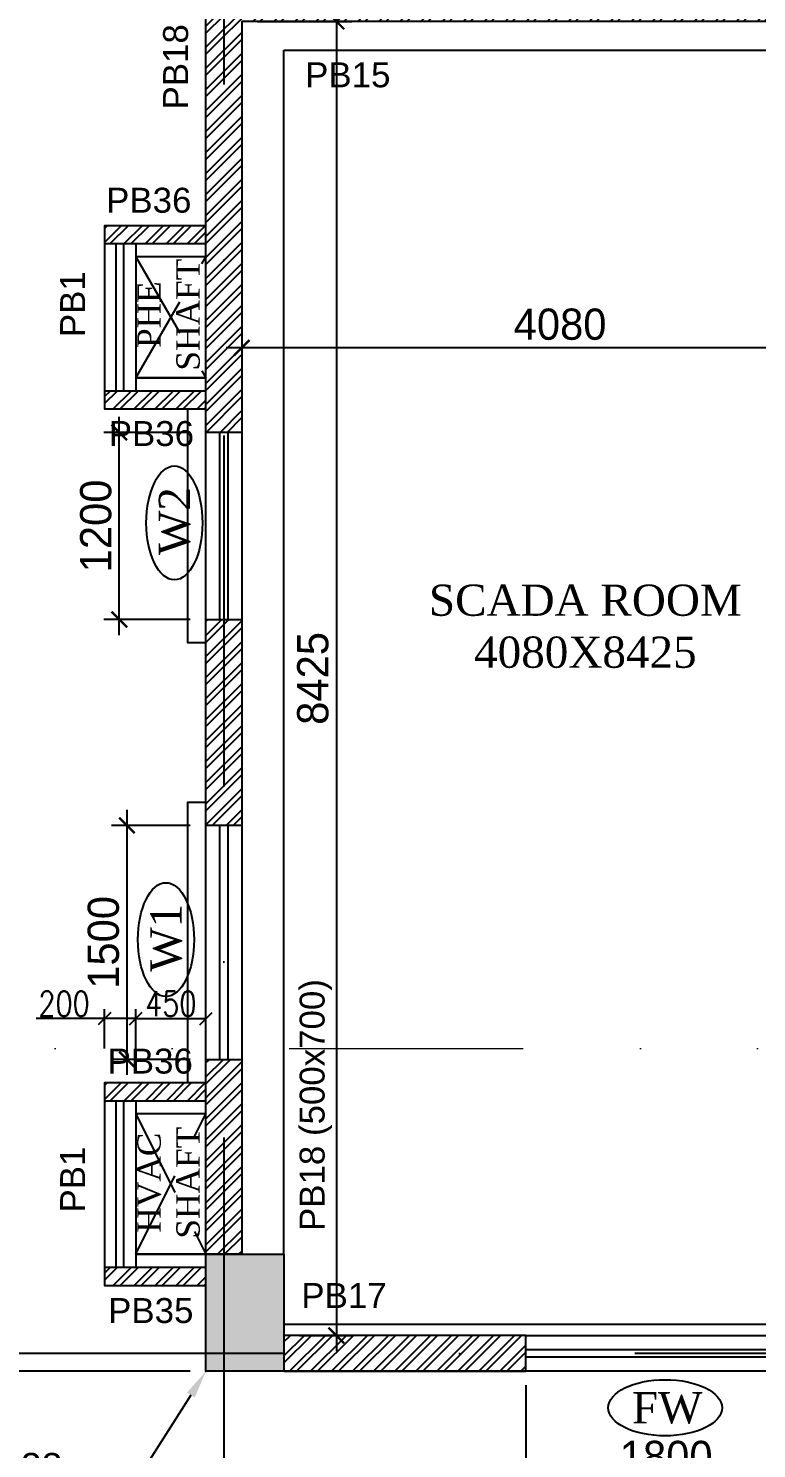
# Model space of a CAD drawing. Header units: millimetres. Extents: x 423806 to 486881, y 1786979 to 1831529.
# Drawn here: x 430993 to 435661, y 1793732 to 1802838 of the extents above; entities that cross this region are included whole.
import ezdxf
from ezdxf import colors
from ezdxf.entities.mleader import LeaderData, LeaderLine
from ezdxf.math import Vec2, Vec3

# ---------------------------------------------------------------- set-up
doc = ezdxf.new("R2010")
doc.units = ezdxf.units.MM
doc.header["$LTSCALE"] = 150
doc.header["$PDSIZE"] = 0.01
for name, pattern in [('DASHDOT', [1, 0.5, -0.25, 0, -0.25]), ('DASHDOTX2', [2, 1, -0.5, 0, -0.5]), ('DIVIDE', [1.25, 0.5, -0.25, 0, -0.25, 0, -0.25]), ('HIDDEN', [0.375, 0.25, -0.125])]:
    doc.linetypes.add(name, pattern=pattern)
doc.layers.get('0').update_dxf_attribs({"lineweight": 13})
for name, color, linetype in [('AD-COLUMNS', 41, 'Continuous'), ('AD-D&W TAG', 4, 'Continuous'), ('AD-DIM', 7, 'Continuous'), ('AD-DIM_CHECK', 7, 'Continuous'), ('AD-GLASS', 140, 'Continuous'), ('AD-GRID', 251, 'DASHDOTX2'), ('AD-HATCH_LIGHT', 8, 'Continuous'), ('AD-SERVICE DOORS', 34, 'Continuous'), ('AD-SILL', 252, 'Continuous'), ('AD-WALL', 7, 'Continuous'), ('AD-WALL HATCH', 252, 'Continuous'), ('AD-WINDOWS', 5, 'Continuous'), ('COORDINATES', 1, 'Continuous')]:
    doc.layers.add(name, color=color, linetype=linetype)
for name, color, linetype, lineweight in [('AD-REFERENCE LINE', 253, 'Continuous', 25), ('AD-SECTION LINE', 6, 'Continuous', 18), ('AD-TEXT', 7, 'Continuous', 25), ('BEAMS', 53, 'Continuous', 25), ('COL', 141, 'Continuous', 25), ('DIM', 7, 'Continuous', 13), ('filling', 254, 'Continuous', 0), ('GRID', 8, 'DASHDOT', 9), ('TEXT', 7, 'Continuous', 13)]:
    doc.layers.add(name, color=color, linetype=linetype, lineweight=lineweight)
doc.styles.add('240122--R0_INST_ FLOOR PLANS XREF$0$Scale M 200', font='times.ttf', dxfattribs={"height": 200})
doc.styles.add('Arial', font='arial.ttf')
doc.styles.add('RS', font='romans.shx', dxfattribs={"width": 0.8})
doc.dimstyles.new('D100', dxfattribs={"dimtxt": 160, "dimasz": 80, "dimexe": 60, "dimexo": 50, "dimgap": 15, "dimtad": 1, "dimdec": 0, "dimzin": 0, "dimdsep": 46, "dimtxsty": 'RS', "dimblk": 'OBLIQUE', "dimcen": 1, "dimclrd": 33, "dimclre": 33, "dimclrt": 7, "dimadec": 0, "dimazin": 0, "dimtfac": 1, "dimtdec": 0, "dimtmove": 2, "dimatfit": 3, "dimfxl": 125, "dimtolj": 1, "dimtzin": 0, "dimarcsym": 1})
doc.dimstyles.new('Scale 100', dxfattribs={"dimtxt": 200, "dimasz": 100, "dimexe": 100, "dimexo": 100, "dimgap": 50, "dimtad": 1, "dimdec": 0, "dimrnd": 5, "dimzin": 0, "dimdsep": 46, "dimtxsty": 'Standard', "dimblk": 'ARCHTICK', "dimcen": 0, "dimdle": 100, "dimclrd": 252, "dimclre": 252, "dimclrt": 256, "dimadec": 0, "dimazin": 0, "dimtfac": 1, "dimtdec": 0, "dimtofl": 0, "dimtmove": 1, "dimatfit": 3, "dimfxl": 0.18, "dimtolj": 1, "dimtzin": 0, "dimarcsym": 0})

# ---------------------------------------------------------------- blocks, each defined once
blk = doc.blocks.new('_Oblique')
at = {"color": 0, "linetype": 'ByBlock', "lineweight": -2}
blk.add_line((-0.5, -0.5), (0.5, 0.5), dxfattribs=at)
blk = doc.blocks.new('*D158')
at = {"layer": 'Defpoints', "color": 0, "transparency": 16777216}
for p in [(431681.1, 1796489.3), (431481.1, 1796246.6), (431681.1, 1796246.6)]:
    blk.add_point(p, dxfattribs=at)
at = {"layer": 'DIM', "color": 33, "lineweight": -2, "transparency": 16777216}
for p, q in [((431481.1, 1796296.6), (431481.1, 1796549.3)), ((431681.1, 1796296.6), (431681.1, 1796549.3)), ((431481.1, 1796489.3), (431042, 1796489.3)), ((431681.1, 1796489.3), (431481.1, 1796489.3))]:
    blk.add_line(p, q, dxfattribs=at)
at = {"layer": 'DIM', "color": 33, "lineweight": -2, "transparency": 16777216, "xscale": 80, "yscale": 80, "zscale": 80, "rotation": 180}
blk.add_blockref('_Oblique', (431481.1, 1796489.3), dxfattribs=at)
at = {"layer": 'DIM', "color": 33, "lineweight": -2, "transparency": 16777216, "xscale": 80, "yscale": 80, "zscale": 80}
blk.add_blockref('_Oblique', (431681.1, 1796489.3), dxfattribs=at)
at = {"layer": 'DIM', "color": 7, "transparency": 16777216, "insert": (431221.6, 1796584.3), "char_height": 160, "attachment_point": 5, "style": 'RS'}
blk.add_mtext('\\A1;200', dxfattribs=at)
blk = doc.blocks.new('*D159')
at = {"layer": 'Defpoints', "color": 0, "transparency": 16777216}
for p in [(432131.1, 1796489.3), (431681.1, 1796246.6), (432131.1, 1796246.6)]:
    blk.add_point(p, dxfattribs=at)
at = {"layer": 'DIM', "color": 33, "lineweight": -2, "transparency": 16777216}
for p, q in [((431681.1, 1796296.6), (431681.1, 1796549.3)), ((432131.1, 1796296.6), (432131.1, 1796549.3)), ((431681.1, 1796489.3), (432131.1, 1796489.3))]:
    blk.add_line(p, q, dxfattribs=at)
at = {"layer": 'DIM', "color": 33, "lineweight": -2, "transparency": 16777216, "xscale": 80, "yscale": 80, "zscale": 80, "rotation": 180}
blk.add_blockref('_Oblique', (431681.1, 1796489.3), dxfattribs=at)
at = {"layer": 'DIM', "color": 33, "lineweight": -2, "transparency": 16777216, "xscale": 80, "yscale": 80, "zscale": 80}
blk.add_blockref('_Oblique', (432131.1, 1796489.3), dxfattribs=at)
at = {"layer": 'DIM', "color": 7, "transparency": 16777216, "insert": (431906.1, 1796584.3), "char_height": 160, "attachment_point": 5, "style": 'RS'}
blk.add_mtext('\\A1;450', dxfattribs=at)
blk = doc.blocks.new('A$Ce04e376f')
at = {"layer": 'filling'}
h = blk.add_hatch(color=254, dxfattribs=at)
h.dxf.hatch_style = 1
h.paths.add_polyline_path([(16675, -29250), (16675, -30000), (16075, -30000), (16075, -29250)])
h.paths.add_polyline_path([(19500.2, -29250), (20000.2, -29250), (20000.2, -30000), (19500.2, -30000)])
h.paths.add_polyline_path([(0, -29250), (500, -29250), (500, -30000), (0, -30000)])
h.paths.add_polyline_path([(15975, -19500), (16575, -19500), (16575, -20250), (15975, -20250)])
h.paths.add_polyline_path([(19500, -19500), (20000, -19500), (20000, -20250), (19500, -20250)])
h.paths.add_polyline_path([(6600, -15675), (7100, -15675), (7100, -16425), (6600, -16425)])
h.paths.add_polyline_path([(6350, -13050), (6350, -12550), (7100, -12550), (7100, -13050)])
h.paths.add_polyline_path([(10625, -13050), (10625, -12550), (11375, -12550), (11375, -13050)])
h.paths.add_polyline_path([(16075, -12300), (16575, -12300), (16575, -13050), (16075, -13050)])
h.paths.add_polyline_path([(19500, -12300), (20000, -12300), (20000, -13050), (19500, -13050)])
h.paths.add_polyline_path([(0, -6500), (500, -6500), (500, -7250), (0, -7250)])
h.paths.add_polyline_path([(6600, -6500), (7100, -6500), (7100, -7250), (6600, -7250)])
h.paths.add_polyline_path([(10625, -6500.4), (11375, -6500.4), (11375, -7250.4), (10625, -7250.4)])
h.paths.add_polyline_path([(19250, -6500), (20000, -6500), (20000, -7250), (19250, -7250)])
h.paths.add_polyline_path([(16020, -750), (16020, 0), (16770, 0), (16770, -750)])
h.paths.add_polyline_path([(19250, -500), (19250, 0), (20000, 0), (20000, -500)])
h.paths.add_polyline_path([(10625, -500.4), (10625, -0.4), (11375, -0.4), (11375, -500.4)])
h.paths.add_polyline_path([(6350.2, -500), (6350.2, 0), (7100.2, 0), (7100.2, -500)])
at = {"layer": 'COL'}
blk.add_lwpolyline([(0, -29250), (500, -29250), (500, -30000), (0, -30000), (0, -29250)], dxfattribs=at)
at = {"layer": 'GRID', "ltscale": 4}
blk.add_line((0, -29885), (-4213.8, -29885), dxfattribs=at)
blk = doc.blocks.new('A$C404d6a88')
at = {"layer": 'AD-REFERENCE LINE', "ltscale": 20}
blk.add_lwpolyline([(-150, 230), (-150, 345), (1650, 345), (1650, 230)], dxfattribs=at)
at = {"layer": 'AD-SILL'}
for p, q in [((0, 230), (1500, 230)), ((1500, 0), (0, 0))]:
    blk.add_line(p, q, dxfattribs=at)
at = {"layer": 'AD-WINDOWS'}
for p, q in [((0, 140), (1500, 140)), ((1500, 90), (0, 90))]:
    blk.add_line(p, q, dxfattribs=at)
blk = doc.blocks.new('A$C6b11b0cd')
at = {"layer": 'AD-D&W TAG'}
blk.add_ellipse((0, 0), major_axis=(-365, 0), ratio=0.493341, dxfattribs=at)
at = {"layer": 'AD-D&W TAG', "transparency": 33554687, "insert": (-152.3, 100.2), "char_height": 200, "width": 326.874, "attachment_point": 1, "style": '240122--R0_INST_ FLOOR PLANS XREF$0$Scale M 200'}
blk.add_mtext('\\A1;\\pxqc;W1', dxfattribs=at)
blk = doc.blocks.new('_ArchTick')
at = {"color": 0, "linetype": 'ByBlock', "const_width": 0.15}
blk.add_lwpolyline([(-0.5, -0.5), (0.5, 0.5)], dxfattribs=at)
blk = doc.blocks.new('*D305')
at = {"layer": 'AD-DIM_CHECK', "color": 252, "lineweight": -2, "transparency": 16777216}
for p, q in [((431624.9, 1797827.9), (431624.9, 1796127.9)), ((432031.1, 1797727.9), (431524.9, 1797727.9)), ((432031.1, 1796227.9), (431524.9, 1796227.9))]:
    blk.add_line(p, q, dxfattribs=at)
at = {"layer": 'Defpoints', "color": 0, "transparency": 16777216}
for p in [(432131.1, 1797727.9), (431624.9, 1796227.9), (432131.1, 1796227.9)]:
    blk.add_point(p, dxfattribs=at)
at = {"layer": 'AD-DIM_CHECK', "color": 252, "lineweight": -2, "transparency": 16777216, "xscale": 100, "yscale": 100, "zscale": 100}
for p, rotation in [((431624.9, 1797727.9), 90), ((431624.9, 1796227.9), 270)]:
    blk.add_blockref('_ArchTick', p, dxfattribs=dict(at, rotation=rotation))
at = {"layer": 'AD-DIM_CHECK', "transparency": 16777216, "insert": (431474.9, 1796977.9), "char_height": 200, "attachment_point": 5, "rotation": 90}
blk.add_mtext('\\A1;1500', dxfattribs=at)
blk = doc.blocks.new('*D310')
at = {"layer": 'AD-DIM_CHECK', "color": 252, "lineweight": -2, "transparency": 16777216}
for p, q in [((436441.1, 1801132.9), (436441.1, 1800690.2)), ((432361.1, 1801049.3), (432361.1, 1800690.2)), ((436541.1, 1800790.2), (432261.1, 1800790.2))]:
    blk.add_line(p, q, dxfattribs=at)
at = {"layer": 'Defpoints', "color": 0, "transparency": 16777216}
for p in [(436441.1, 1801232.9), (432361.1, 1801149.3), (432361.1, 1800790.2)]:
    blk.add_point(p, dxfattribs=at)
at = {"layer": 'AD-DIM_CHECK', "color": 252, "lineweight": -2, "transparency": 16777216, "xscale": 100, "yscale": 100, "zscale": 100, "rotation": 180}
blk.add_blockref('_ArchTick', (432361.1, 1800790.2), dxfattribs=at)
at = {"layer": 'AD-DIM_CHECK', "color": 252, "lineweight": -2, "transparency": 16777216, "xscale": 100, "yscale": 100, "zscale": 100}
blk.add_blockref('_ArchTick', (436441.1, 1800790.2), dxfattribs=at)
at = {"layer": 'AD-DIM_CHECK', "transparency": 16777216, "insert": (434401.1, 1800940.2), "char_height": 200, "attachment_point": 5}
blk.add_mtext('\\A1;4080', dxfattribs=at)
blk = doc.blocks.new('*D311')
at = {"layer": 'AD-DIM_CHECK', "color": 252, "lineweight": -2, "transparency": 16777216}
for p, q in [((432967.4, 1802982.9), (432967.4, 1794357.9)), ((432461.1, 1802882.9), (433067.4, 1802882.9)), ((432731.1, 1794457.9), (433067.4, 1794457.9))]:
    blk.add_line(p, q, dxfattribs=at)
at = {"layer": 'Defpoints', "color": 0, "transparency": 16777216}
for p in [(432361.1, 1802882.9), (432631.1, 1794457.9), (432967.4, 1794457.9)]:
    blk.add_point(p, dxfattribs=at)
at = {"layer": 'AD-DIM_CHECK', "color": 252, "lineweight": -2, "transparency": 16777216, "xscale": 100, "yscale": 100, "zscale": 100}
for p, rotation in [((432967.4, 1802882.9), 90), ((432967.4, 1794457.9), 270)]:
    blk.add_blockref('_ArchTick', p, dxfattribs=dict(at, rotation=rotation))
at = {"layer": 'AD-DIM_CHECK', "transparency": 16777216, "insert": (432817.4, 1798670.4), "char_height": 200, "attachment_point": 5, "rotation": 90}
blk.add_mtext('\\A1;8425', dxfattribs=at)
blk = doc.blocks.new('*D336')
at = {"layer": 'AD-DIM_CHECK', "color": 252, "lineweight": -2, "transparency": 16777216}
for p, q in [((431575.9, 1798947.9), (431575.9, 1800347.9)), ((432031.1, 1800247.9), (431475.9, 1800247.9)), ((432031.1, 1799047.9), (431475.9, 1799047.9))]:
    blk.add_line(p, q, dxfattribs=at)
at = {"layer": 'Defpoints', "color": 0, "transparency": 16777216}
for p in [(431575.9, 1800247.9), (432131.1, 1800247.9), (432131.1, 1799047.9)]:
    blk.add_point(p, dxfattribs=at)
at = {"layer": 'AD-DIM_CHECK', "color": 252, "lineweight": -2, "transparency": 16777216, "xscale": 100, "yscale": 100, "zscale": 100}
for p, rotation in [((431575.9, 1800247.9), 90), ((431575.9, 1799047.9), 270)]:
    blk.add_blockref('_ArchTick', p, dxfattribs=dict(at, rotation=rotation))
at = {"layer": 'AD-DIM_CHECK', "transparency": 16777216, "insert": (431425.9, 1799647.9), "char_height": 200, "attachment_point": 5, "rotation": 90}
blk.add_mtext('\\A1;1200', dxfattribs=at)
blk = doc.blocks.new('A$Cb9123678')
at = {"layer": 'AD-D&W TAG'}
blk.add_ellipse((0, 0), major_axis=(-365, 0), ratio=0.493341, dxfattribs=at)
at = {"layer": 'AD-D&W TAG', "transparency": 33554687, "insert": (-152.3, 100.2), "char_height": 200, "width": 326.874, "attachment_point": 1, "style": '240122--R0_INST_ FLOOR PLANS XREF$0$Scale M 200'}
blk.add_mtext('\\A1;\\pxqc;W2', dxfattribs=at)
blk = doc.blocks.new('A$Caecd233a')
at = {"layer": 'AD-REFERENCE LINE', "ltscale": 20}
blk.add_lwpolyline([(-150, 230), (-150, 345), (1350, 345), (1350, 230)], dxfattribs=at)
at = {"layer": 'AD-SILL'}
for p, q in [((0, 230), (1200, 230)), ((1200, 0), (0, 0))]:
    blk.add_line(p, q, dxfattribs=at)
at = {"layer": 'AD-WINDOWS'}
for p, q in [((0, 140), (1200, 140)), ((1200, 90), (0, 90))]:
    blk.add_line(p, q, dxfattribs=at)
blk = doc.blocks.new('A$C7539adc7')
at = {"layer": 'AD-GLASS'}
for p, q in [((0, 140), (1800, 140)), ((1800, 90), (0, 90))]:
    blk.add_line(p, q, dxfattribs=at)
at = {"layer": 'AD-SILL'}
for p, q in [((0, 230), (1800, 230)), ((1800, 0), (0, 0))]:
    blk.add_line(p, q, dxfattribs=at)
blk = doc.blocks.new('A$C5b218a53')
at = {"layer": 'AD-D&W TAG'}
blk.add_ellipse((0, 0), major_axis=(-365, 0), ratio=0.493341, dxfattribs=at)
at = {"layer": 'AD-D&W TAG', "transparency": 33554687, "insert": (-208.1, 100.2), "char_height": 200, "width": 442.663, "attachment_point": 1, "style": '240122--R0_INST_ FLOOR PLANS XREF$0$Scale M 200'}
blk.add_mtext('\\A1;\\pxqc;FW', dxfattribs=at)
blk = doc.blocks.new('*D338')
at = {"color": 252, "lineweight": -2, "transparency": 16777216}
for p, q in [((434181.3, 1794138.5), (434181.3, 1793430.8)), ((435981.3, 1794138.5), (435981.3, 1793430.8)), ((434081.3, 1793530.8), (436081.3, 1793530.8))]:
    blk.add_line(p, q, dxfattribs=at)
at = {"layer": 'Defpoints', "color": 0, "transparency": 16777216}
for p in [(434181.3, 1794238.5), (435981.3, 1794238.5), (435981.3, 1793530.8)]:
    blk.add_point(p, dxfattribs=at)
at = {"color": 252, "lineweight": -2, "transparency": 16777216, "xscale": 100, "yscale": 100, "zscale": 100, "rotation": 180}
blk.add_blockref('_ArchTick', (434181.3, 1793530.8), dxfattribs=at)
at = {"color": 252, "lineweight": -2, "transparency": 16777216, "xscale": 100, "yscale": 100, "zscale": 100}
blk.add_blockref('_ArchTick', (435981.3, 1793530.8), dxfattribs=at)
at = {"transparency": 16777216, "insert": (435081.3, 1793680.8), "char_height": 200, "attachment_point": 5}
blk.add_mtext('\\A1;1800', dxfattribs=at)
blk = doc.blocks.new('A$Cdbc9ae63')
at = {"layer": 'AD-SECTION LINE', "linetype": 'DIVIDE', "ltscale": 20}
blk.add_lwpolyline([(-3042.5, 2628.3), (-3215.7, 2928.3), (-3215.7, 2628.3), (22862, 2628.3), (22862, 2928.3), (22688.8, 2628.3)], dxfattribs=at)
blk = doc.blocks.new('*D351')
at = {"layer": 'AD-DIM', "color": 252, "lineweight": -2, "transparency": 16777216}
for p, q in [((430631.131, 1824327.902), (430631.131, 1794127.902)), ((432031.131, 1824227.902), (430531.131, 1824227.902)), ((432031.131, 1794227.902), (430531.131, 1794227.902))]:
    blk.add_line(p, q, dxfattribs=at)
at = {"layer": 'Defpoints', "color": 0, "transparency": 16777216}
for p in [(432131.131, 1824227.902), (430631.131, 1794227.902), (432131.131, 1794227.902)]:
    blk.add_point(p, dxfattribs=at)
at = {"layer": 'AD-DIM', "color": 252, "lineweight": -2, "transparency": 16777216, "xscale": 100, "yscale": 100, "zscale": 100}
for p, rotation in [((430631.131, 1824227.902), 90), ((430631.131, 1794227.902), 270)]:
    blk.add_blockref('_ArchTick', p, dxfattribs=dict(at, rotation=rotation))
at = {"layer": 'AD-DIM', "transparency": 16777216, "insert": (430481.131, 1809227.902), "char_height": 200, "attachment_point": 5, "rotation": 90}
blk.add_mtext('\\A1;30000', dxfattribs=at)

msp = doc.modelspace()

# ---------------------------------------------------------------- hatches: boundary and pattern name
at = {"layer": 'AD-HATCH_LIGHT'}
h = msp.add_hatch(color=256, dxfattribs=at)
h.dxf.hatch_style = 1
h.paths.add_polyline_path([(432131.1, 1794977.9), (432631.1, 1794977.9), (432631.1, 1794227.9), (432131.1, 1794227.9)])
at = {"layer": 'AD-WALL HATCH', "transparency": 33554687}
h = msp.add_hatch(dxfattribs=at)
h.set_pattern_fill('ANSI32', color=256, scale=10)
h.set_pattern_definition([(45, (415131.13, 1744227.9), (-67.35192, 67.35192), []), (45, (415176.03, 1744227.9), (-67.35192, 67.35192), [])])
h.paths.add_polyline_path([(451901.1, 1795527.9), (452131.1, 1795527.9), (452131.1, 1794977.9), (451291.8, 1794977.9), (451291.8, 1795207.9), (451901.1, 1795207.9)])
h.paths.add_polyline_path([(448321.1, 1811927.9), (448321.1, 1816977.9), (448206.1, 1816977.9), (448206.1, 1811927.9)])
h.paths.add_polyline_path([(439001.1, 1811677.9), (439231.1, 1811677.9), (439231.1, 1812027.9), (439506.1, 1812027.9), (439506.1, 1812257.9), (439001.1, 1812257.9)])
h.paths.add_polyline_path([(439001.1, 1823727.9), (439001.1, 1819327.9), (442501.1, 1819327.9), (442501.1, 1820182.9), (442271.1, 1820182.9), (442271.1, 1819557.9), (441071.1, 1819557.9), (441071.1, 1820157.9), (440956.1, 1820157.9), (440956.1, 1819557.9), (439231.1, 1819557.9), (439231.1, 1823727.9)])
h.paths.add_polyline_path([(441471.1, 1823997.9), (439831.3, 1823997.9), (439831.3, 1824227.9), (441471.1, 1824227.9)])
h.paths.add_polyline_path([(448706.1, 1799227.9), (448906.1, 1799227.9), (448906.1, 1799342.9), (448706.1, 1799342.9), (448706.1, 1802177.9), (448591.1, 1802177.9), (448591.1, 1794977.9), (449291.8, 1794977.9), (449291.8, 1795207.9), (448706.1, 1795207.9)])
h.paths.add_polyline_path([(452131.1, 1798527.9), (452131.1, 1803977.9), (451901.1, 1803977.9), (451901.1, 1799342.9), (450906.1, 1799342.9), (450906.1, 1799227.9), (451901.1, 1799227.9), (451901.1, 1798527.9)])
h.paths.add_polyline_path([(451901.1, 1811177.9), (452131.1, 1811177.9), (452131.1, 1810427.9), (451901.1, 1810427.9)])
h.paths.add_polyline_path([(451901.1, 1814372.9), (452131.1, 1814372.9), (452131.1, 1815397.9), (451901.1, 1815397.9)])
h.paths.add_polyline_path([(438581.1, 1809177.9), (439231.1, 1809177.9), (439231.1, 1808552.9), (439116.1, 1808552.9), (439116.1, 1809062.9), (438581.1, 1809062.9)])
h.paths.add_polyline_path([(446146.1, 1820752.9), (446146.1, 1819557.9), (446296.1, 1819557.9), (446296.1, 1819327.9), (446031.1, 1819327.9), (446031.1, 1820752.9), (445731.1, 1820752.9), (445731.1, 1820867.9), (446431.1, 1820867.9), (446431.1, 1821767.9), (444931.1, 1821767.9), (444931.1, 1820752.9), (444701.1, 1820752.9), (444701.1, 1821367.9), (444551.1, 1821367.9), (444551.1, 1821597.9), (444701.1, 1821597.9), (444701.1, 1823997.9), (444403.6, 1823997.9), (444403.6, 1824227.9), (446951.1, 1824227.9), (446951.1, 1823997.9), (444931.1, 1823997.9), (444931.1, 1821882.9), (446546.1, 1821882.9), (446546.1, 1820752.9)])
h.paths.add_polyline_path([(451901.1, 1812872.9), (452131.1, 1812872.9), (452131.1, 1811927.9), (451901.1, 1811927.9)])
h.paths.add_polyline_path([(448706.1, 1804727.9), (448906.1, 1804727.9), (448906.1, 1804497.9), (448706.1, 1804497.9)])
h.paths.add_polyline_path([(442871.1, 1801232.9), (442871.1, 1796107.9), (442756.1, 1796107.9), (442756.1, 1801232.9)])
h.paths.add_polyline_path([(450106.1, 1804497.9), (451631.1, 1804497.9), (451631.1, 1804727.9), (451231.1, 1804727.9), (451231.1, 1805065.4), (451001.1, 1805065.4), (451001.1, 1804727.9), (450106.1, 1804727.9)])
h.paths.add_polyline_path([(451901.1, 1809227.9), (452131.1, 1809227.9), (452131.1, 1807802.9), (451231.1, 1807802.9), (451231.1, 1807465.4), (451001.1, 1807465.4), (451001.1, 1808032.9), (451901.1, 1808032.9)])
h.paths.add_polyline_path([(436326.1, 1802997.9), (436326.1, 1803097.9), (436556.1, 1803097.9), (436556.1, 1802512.9), (436326.1, 1802512.9), (436326.1, 1802882.9), (432361.1, 1802882.9), (432361.1, 1800247.9), (432131.1, 1800247.9), (432131.1, 1803227.9), (432361.1, 1803227.9), (432361.1, 1802997.9), (434945.2, 1802997.9), (434945.2, 1803097.9), (435175.2, 1803097.9), (435175.2, 1802997.9)])
h.paths.add_polyline_path([(436326.1, 1794607.9), (436556.1, 1794607.9), (436556.1, 1794457.9), (436326.1, 1794457.9)])
h.paths.add_polyline_path([(448591.1, 1803977.9), (448706.1, 1803977.9), (448706.1, 1803377.9), (448591.1, 1803377.9)])
h.paths.add_polyline_path([(432131.1, 1807802.9), (432361.1, 1807802.9), (432361.1, 1806865.4), (432131.1, 1806865.4)])
h.paths.add_polyline_path([(443506.1, 1817727.9), (443706.1, 1817727.9), (443706.1, 1817497.9), (443506.1, 1817497.9)])
h.paths.add_polyline_path([(447296.1, 1819327.9), (448671.1, 1819327.9), (448671.1, 1818877.9), (448901.1, 1818877.9), (448901.1, 1823477.9), (448671.1, 1823477.9), (448671.1, 1821417.9), (447901.1, 1821417.9), (447901.1, 1821302.9), (448671.1, 1821302.9), (448671.1, 1819442.9), (447296.1, 1819442.9)])
h.paths.add_polyline_path([(443506.1, 1804727.9), (448106.1, 1804727.9), (448106.1, 1804612.9), (443506.1, 1804612.9)])
h.paths.add_polyline_path([(439231.1, 1804727.9), (442756.1, 1804727.9), (442756.1, 1804612.9), (439231.1, 1804612.9)])
h.paths.add_polyline_path([(445606.1, 1794457.9), (448206.1, 1794457.9), (448206.1, 1794227.9), (445606.1, 1794227.9)])
h.paths.add_polyline_path([(441306.1, 1794457.9), (442756.1, 1794457.9), (442756.1, 1794227.9), (441306.1, 1794227.9)])
h.paths.add_polyline_path([(438381.3, 1794457.9), (438481.3, 1794457.9), (438481.3, 1794227.9), (438381.3, 1794227.9)])
h.paths.add_polyline_path([(432131.1, 1796227.9), (432361.1, 1796227.9), (432361.1, 1794977.9), (432131.1, 1794977.9)])
h.paths.add_polyline_path([(432131.1, 1803827.9), (432361.1, 1803827.9), (432361.1, 1803977.9), (432131.1, 1803977.9)])
h.paths.add_polyline_path([(432131.1, 1805665.4), (432361.1, 1805665.4), (432361.1, 1804727.9), (432131.1, 1804727.9)])
h.paths.add_polyline_path([(451901.1, 1817727.9), (452131.1, 1817727.9), (452131.1, 1817877.9), (451901.1, 1817877.9)])
h.paths.add_polyline_path([(448901.1, 1817727.9), (448901.1, 1817497.9), (450316.1, 1817497.9), (450316.1, 1816747.9), (451901.1, 1816747.9), (451901.1, 1816597.9), (452131.1, 1816597.9), (452131.1, 1816977.9), (451901.1, 1816977.9), (451901.1, 1816862.9), (450431.1, 1816862.9), (450431.1, 1817497.9), (450481.1, 1817497.9), (450481.1, 1817727.9)])
h.paths.add_polyline_path([(448901.1, 1817727.9), (448901.1, 1817877.9), (448671.1, 1817877.9), (448671.1, 1817727.9)])
h.paths.add_polyline_path([(443503.7, 1811407.9), (448206.1, 1811407.9), (448206.1, 1811177.9), (443503.7, 1811177.9)])
h.paths.add_polyline_path([(448706.1, 1811407.9), (451631.1, 1811407.9), (451631.1, 1811177.9), (448706.1, 1811177.9)])
h.paths.add_polyline_path([(445206.1, 1817497.9), (448151.1, 1817497.9), (448151.1, 1817727.9), (445206.1, 1817727.9)])
h.paths.add_polyline_path([(448901.1, 1824227.9), (449541.1, 1824227.9), (449541.1, 1823997.9), (448901.1, 1823997.9)])
h.paths.add_polyline_path([(450741.1, 1823997.9), (451381.1, 1823997.9), (451381.1, 1824227.9), (450741.1, 1824227.9)])
h.paths.add_polyline_path([(452131.1, 1818877.9), (452131.1, 1823727.9), (451901.1, 1823727.9), (451901.1, 1818877.9)])
h.paths.add_polyline_path([(443803.6, 1824227.9), (443506.1, 1824227.9), (443506.1, 1823997.9), (443803.6, 1823997.9)])
h.paths.add_polyline_path([(442271.1, 1823997.9), (442071.1, 1823997.9), (442071.1, 1824227.9), (442756.1, 1824227.9), (442756.1, 1823997.9), (442501.1, 1823997.9), (442501.1, 1821597.9), (443351.1, 1821597.9), (443351.1, 1821482.9), (442501.1, 1821482.9), (442501.1, 1821182.9), (442271.1, 1821182.9)])
h.paths.add_polyline_path([(434181.3, 1794457.9), (432631.1, 1794457.9), (432631.1, 1794227.9), (434181.3, 1794227.9)])
h.paths.add_polyline_path([(432131.1, 1799047.9), (432361.1, 1799047.9), (432361.1, 1797727.9), (432131.1, 1797727.9)])
h.paths.add_polyline_path([(432631.1, 1824227.9), (434031.1, 1824227.9), (434031.1, 1823997.9), (432631.1, 1823997.9)])
h.paths.add_polyline_path([(439231.1, 1794227.9), (439231.1, 1794457.9), (439506.1, 1794457.9), (439506.1, 1794227.9)])
h.paths.add_polyline_path([(436581.3, 1794227.9), (436581.3, 1794457.9), (435981.3, 1794457.9), (435981.3, 1794227.9)])
h.paths.add_polyline_path([(443256.1, 1794227.9), (443806.1, 1794227.9), (443806.1, 1794457.9), (443256.1, 1794457.9)])
h.paths.add_polyline_path([(436556.1, 1801012.9), (436556.1, 1796107.9), (436441.1, 1796107.9), (436441.1, 1801012.9)])
h.paths.add_polyline_path([(441781.1, 1817727.9), (441781.1, 1812257.9), (441506.1, 1812257.9), (441506.1, 1812027.9), (441781.1, 1812027.9), (441781.1, 1811177.9), (442753.7, 1811177.9), (442753.7, 1811407.9), (442011.1, 1811407.9), (442011.1, 1817497.9), (442756.1, 1817497.9), (442756.1, 1817727.9)])
h.paths.add_polyline_path([(435175.2, 1804497.9), (436441.1, 1804497.9), (436441.1, 1803897.9), (436556.1, 1803897.9), (436556.1, 1804497.9), (438481.3, 1804497.9), (438481.3, 1804727.9), (432881.1, 1804727.9), (432881.1, 1804497.9), (435060.2, 1804497.9), (435060.2, 1803897.9), (435175.2, 1803897.9)])
h.paths.add_polyline_path([(435136.1, 1810677.9), (435136.1, 1811177.9), (438481.1, 1811177.9), (438481.1, 1811407.9), (432881.1, 1811407.9), (432881.1, 1811177.9), (434906.1, 1811177.9), (434906.1, 1810677.9)])
h.paths.add_polyline_path([(432581.1, 1808302.9), (432811.1, 1808302.9), (432811.1, 1811177.9), (432581.1, 1811177.9)])
h.paths.add_polyline_path([(437133.6, 1809062.9), (437416.1, 1809062.9), (437416.1, 1808032.9), (436333.6, 1808032.9), (436333.6, 1809062.9), (436533.6, 1809062.9), (436533.6, 1809177.9), (435936.1, 1809177.9), (435936.1, 1809062.9), (436218.6, 1809062.9), (436218.6, 1808032.9), (435136.1, 1808032.9), (435136.1, 1809062.9), (435336.1, 1809062.9), (435336.1, 1809177.9), (435136.1, 1809177.9), (435136.1, 1809677.9), (434906.1, 1809677.9), (434906.1, 1808032.9), (432881.1, 1808032.9), (432881.1, 1807802.9), (438731.1, 1807802.9), (438731.1, 1808032.9), (437531.1, 1808032.9), (437531.1, 1809062.9), (437681.1, 1809062.9), (437681.1, 1809177.9), (437133.6, 1809177.9)])
h = msp.add_hatch(dxfattribs=at)
h.set_pattern_fill('ANSI32', color=256, scale=10)
h.set_pattern_definition([(45, (420176.73, 1920823.97), (-67.35192, 67.35192), []), (45, (420221.63, 1920823.97), (-67.35192, 67.35192), [])])
h.paths.add_polyline_path([(432131.1, 1801572.9), (431481.1, 1801572.9), (431481.1, 1801457.9), (432131.1, 1801457.9)])
h = msp.add_hatch(dxfattribs=at)
h.set_pattern_fill('ANSI32', color=256, scale=10)
h.set_pattern_definition([(45, (420176.73, 1920778.97), (-67.35192, 67.35192), []), (45, (420221.63, 1920778.97), (-67.35192, 67.35192), [])])
h.paths.add_polyline_path([(432131.1, 1800512.9), (431481.1, 1800512.9), (431481.1, 1800397.9), (432131.1, 1800397.9)])
h = msp.add_hatch(dxfattribs=at)
h.set_pattern_fill('ANSI32', color=256, scale=10)
h.set_pattern_definition([(45, (420176.73, 1915328.97), (-67.35192, 67.35192), []), (45, (420221.63, 1915328.97), (-67.35192, 67.35192), [])])
h.paths.add_polyline_path([(432131.1, 1796077.9), (431481.1, 1796077.9), (431481.1, 1795962.9), (432131.1, 1795962.9)])
h = msp.add_hatch(dxfattribs=at)
h.set_pattern_fill('ANSI32', color=256, scale=10)
h.set_pattern_definition([(45, (420176.73, 1915158.97), (-67.35192, 67.35192), []), (45, (420221.63, 1915158.97), (-67.35192, 67.35192), [])])
h.paths.add_polyline_path([(432131.1, 1794892.9), (431481.1, 1794892.9), (431481.1, 1794777.9), (432131.1, 1794777.9)])

# ---------------------------------------------------------------- linework, layer by layer
at = {"layer": 'AD-COLUMNS'}
msp.add_lwpolyline([(432131.1, 1794977.9), (432631.1, 1794977.9), (432631.1, 1794227.9), (432131.1, 1794227.9), (432131.1, 1794977.9)], dxfattribs=at)
at = {"layer": 'AD-GRID', "lineweight": 25, "ltscale": 15}
for p, q in [((432246.1, 1827227.9), (432246.1, 1792227.9)), ((455131.3, 1794342.9), (429131.1, 1794342.9))]:
    msp.add_line(p, q, dxfattribs=at)
at = {"layer": 'AD-REFERENCE LINE', "linetype": 'HIDDEN', "ltscale": 15}
for points in [[(431681.1, 1801372.9), (432131.1, 1800597.9)], [(431681.1, 1800597.9), (432131.1, 1801372.9)], [(431681.1, 1795877.9), (432131.1, 1794977.9)], [(431681.1, 1794977.9), (432131.1, 1795877.9)]]:
    msp.add_lwpolyline(points, dxfattribs=at)
at = {"layer": 'AD-SERVICE DOORS'}
for points in [[(431553.7, 1801457.9), (431553.7, 1800512.9)], [(431603.7, 1801457.9), (431603.7, 1800512.9)], [(431553.7, 1795962.9), (431553.7, 1794892.9)], [(431603.7, 1795962.9), (431603.7, 1794892.9)]]:
    msp.add_lwpolyline(points, dxfattribs=at)
at = {"layer": 'AD-SILL'}
for points in [[(431481.1, 1801457.9), (431481.1, 1800512.9)], [(431681.1, 1801457.9), (431681.1, 1800512.9)], [(432131.1, 1801372.9), (431681.1, 1801372.9)], [(432131.1, 1800597.9), (431681.1, 1800597.9)], [(431481.1, 1795962.9), (431481.1, 1794892.9)], [(431681.1, 1795962.9), (431681.1, 1794892.9)], [(432131.1, 1795877.9), (431681.1, 1795877.9)], [(432131.1, 1794977.9), (431681.1, 1794977.9)]]:
    msp.add_lwpolyline(points, dxfattribs=at)
at = {"layer": 'AD-WALL'}
for points in [[(436326.1, 1802997.9), (436326.1, 1803097.9), (436556.1, 1803097.9), (436556.1, 1802512.9), (436326.1, 1802512.9), (436326.1, 1802882.9), (432361.1, 1802882.9), (432361.1, 1800247.9), (432131.1, 1800247.9), (432131.1, 1803227.9), (432361.1, 1803227.9), (432361.1, 1802997.9), (434945.2, 1802997.9), (434945.2, 1803097.9), (435175.2, 1803097.9), (435175.2, 1802997.9)], [(432131.1, 1801572.9), (431481.1, 1801572.9), (431481.1, 1801457.9), (432131.1, 1801457.9)], [(432131.1, 1800512.9), (431481.1, 1800512.9), (431481.1, 1800397.9), (432131.1, 1800397.9)], [(432131.1, 1799047.9), (432361.1, 1799047.9), (432361.1, 1797727.9), (432131.1, 1797727.9)], [(432131.1, 1796227.9), (432361.1, 1796227.9), (432361.1, 1794977.9), (432131.1, 1794977.9)], [(432131.1, 1796077.9), (431481.1, 1796077.9), (431481.1, 1795962.9), (432131.1, 1795962.9)], [(432131.1, 1794892.9), (431481.1, 1794892.9), (431481.1, 1794777.9), (432131.1, 1794777.9)]]:
    msp.add_lwpolyline(points, close=True, dxfattribs=at)
msp.add_lwpolyline([(434181.3, 1794457.9), (432631.1, 1794457.9), (432631.1, 1794227.9), (434181.3, 1794227.9), (434181.3, 1794457.9)], dxfattribs=at)
at = {"layer": 'BEAMS', "color": 3}
for p, q in [((432131.1, 1801572.9), (432131.1, 1803977.9)), ((432631.1, 1794977.9), (432631.1, 1802697.9)), ((432131.1, 1796077.9), (432131.1, 1800397.9)), ((432131.1, 1794977.9), (432131.1, 1795877.9))]:
    msp.add_line(p, q, dxfattribs=at)
at = {"layer": 'BEAMS'}
for p, q in [((432131.1, 1800597.9), (432131.1, 1801372.9)), ((436256.1, 1794527.9), (432631.1, 1794527.9)), ((438481.3, 1794227.9), (432631.1, 1794227.9))]:
    msp.add_line(p, q, dxfattribs=at)
at = {"layer": 'BEAMS', "color": 6}
msp.add_lwpolyline([(432631.1, 1802697.9), (436256.1, 1802697.9)], dxfattribs=at)
at = {"layer": 'BEAMS', "color": 5}
for points in [[(432131.1, 1801572.9), (431481.1, 1801572.9), (431481.1, 1800397.9), (432131.1, 1800397.9)], [(432131.1, 1801372.9), (431681.1, 1801372.9), (431681.1, 1800597.9), (432131.1, 1800597.9)], [(432131.1, 1796077.9), (431481.1, 1796077.9), (431481.1, 1794777.9), (432131.1, 1794777.9)], [(432131.1, 1795877.9), (431681.1, 1795877.9), (431681.1, 1794977.9), (432131.1, 1794977.9)]]:
    msp.add_lwpolyline(points, dxfattribs=at)
at = {"layer": 'COORDINATES', "ltscale": 25}
msp.add_point((432131.1, 1794227.9), dxfattribs=at)

# ---------------------------------------------------------------- block references
msp.add_blockref('A$C5b218a53', (435074.7, 1793994.1))
at = {"layer": 'AD-D&W TAG', "rotation": 90}
msp.add_blockref('A$C6b11b0cd', (431875.1, 1796995.8), dxfattribs=at)
at = {"layer": 'AD-WALL', "rotation": 90}
msp.add_blockref('A$Cb9123678', (431928.9, 1799667.3), dxfattribs=at)
at = {"layer": 'AD-WALL'}
for name, p in [('A$Cdbc9ae63', (432131.1, 1793669.1)), ('A$C7539adc7', (434181.3, 1794227.9))]:
    msp.add_blockref(name, p, dxfattribs=at)
at = {"layer": 'AD-WINDOWS'}
for name, p, rotation in [('A$Caecd233a', (432361.1, 1799047.9), 90.00000000000003), ('A$C404d6a88', (432361.1, 1796227.9), 90)]:
    msp.add_blockref(name, p, dxfattribs=dict(at, rotation=rotation))
at = {"layer": 'GRID', "ltscale": 4}
msp.add_blockref('A$Ce04e376f', (432131.1, 1824227.9), dxfattribs=at)

# ---------------------------------------------------------------- texts
at = {"layer": 'AD-TEXT', "transparency": 33554687, "char_height": 150, "attachment_point": 1, "rotation": 90, "style": '240122--R0_INST_ FLOOR PLANS XREF$0$Scale M 200'}
for s, insert, width in [('\\A1;\\pxqc;PHE \\PSHAFT', (431691.1, 1800713.8), 577.535), ('\\A1;\\pxqc;HVAC \\PSHAFT', (431691.1, 1794938.5), 997.535)]:
    msp.add_mtext(s, dxfattribs=dict(at, insert=insert, width=width))
at = {"layer": 'AD-TEXT', "transparency": 33554687, "insert": (433584.9, 1799272), "char_height": 200, "width": 1956.722, "attachment_point": 1, "style": '240122--R0_INST_ FLOOR PLANS XREF$0$Scale M 200'}
msp.add_mtext('\\A1;\\pxqc;SCADA ROOM\\P4080X8425', dxfattribs=at)
at = {"layer": 'TEXT', "style": 'Arial'}
for s, p in [('PB18 (500x700)', (432016.6, 1802318.3)), ('PB1', (431356.6, 1800858.6)), ('PB18 (500x700)', (432891.8, 1795127.4)), ('PB1', (431356.8, 1795246.1))]:
    msp.add_text(s, height=160, rotation=90, dxfattribs=at).set_placement(p)
for s, p in [('PB15', (432767.1, 1802460.3)), ('PB36', (431491.5, 1801656.3)), ('PB36', (431508.2, 1800160.5)), ('PB36', (431500.5, 1796136.9)), ('PB17', (432742.8, 1794634)), ('PB35', (431504.3, 1794537.5))]:
    msp.add_text(s, height=160, dxfattribs=at).set_placement(p)

# ---------------------------------------------------------------- dimensions: what is measured, and where the dimension line sits
dim = msp.add_linear_dim(base=(435981.3, 1793530.8), p1=(434181.3, 1794238.5), p2=(435981.3, 1794238.5), dimstyle='Scale 100')
dim.commit()
dim.dimension.update_dxf_attribs({"geometry": '*D338', "text_midpoint": (435081.3, 1793680.8)})
at = {"layer": 'AD-DIM'}
dim = msp.add_linear_dim(base=(430631.1, 1794227.9), p1=(432131.1, 1824227.9), p2=(432131.1, 1794227.9), angle=90, dimstyle='Scale 100', dxfattribs=at)
dim.commit()
dim.dimension.update_dxf_attribs({"geometry": '*D351', "text_midpoint": (430481.1, 1809227.9)})
at = {"layer": 'AD-DIM_CHECK'}
for base, p1, p2, angle, picture, middle in [((432967.4, 1794457.9), (432361.1, 1802882.9), (432631.1, 1794457.9), 90, '*D311', (432817.4, 1798670.4)), ((431575.9, 1800247.9), (432131.1, 1799047.9), (432131.1, 1800247.9), 270, '*D336', (431425.9, 1799647.9)), ((431624.9, 1796227.9), (432131.1, 1797727.9), (432131.1, 1796227.9), 90, '*D305', (431474.9, 1796977.9))]:
    dim = msp.add_linear_dim(base=base, p1=p1, p2=p2, angle=angle, dimstyle='Scale 100', dxfattribs=at)
    dim.commit()
    dim.dimension.update_dxf_attribs({"geometry": picture, "text_midpoint": middle})
dim = msp.add_linear_dim(base=(432361.1, 1800790.2), p1=(436441.1, 1801232.9), p2=(432361.1, 1801149.3), dimstyle='Scale 100', dxfattribs=at)
dim.commit()
dim.dimension.update_dxf_attribs({"geometry": '*D310', "text_midpoint": (434401.1, 1800940.2)})
at = {"layer": 'DIM'}
dim = msp.add_linear_dim(base=(431681.1, 1796489.3), p1=(431481.1, 1796246.6), p2=(431681.1, 1796246.6), dimstyle='D100', override={"dimtmove": 0}, dxfattribs=at)
dim.commit()
dim.dimension.update_dxf_attribs({"geometry": '*D158', "text_midpoint": (431221.6, 1796489.3), "dimtype": 160})
dim = msp.add_linear_dim(base=(432131.1, 1796489.3), p1=(431681.1, 1796246.6), p2=(432131.1, 1796246.6), dimstyle='D100', dxfattribs=at)
dim.commit()
dim.dimension.update_dxf_attribs({"geometry": '*D159', "text_midpoint": (431906.1, 1796584.3)})

# ---------------------------------------------------------------- leaders
at = {"layer": 'COORDINATES'}
ml = msp.add_multileader_mtext('Standard', dxfattribs=at)
ml.set_content('E=452148.688\\PN=1824196.410', color=256)
ml.set_leader_properties()
ml.build(insert=Vec2(0, 0))
ml.multileader.update_dxf_attribs({"text_right_attachment_type": 6, "dogleg_length": 0.36, "arrow_head_size": 180})
ctx = ml.context
ctx.base_point, ctx.char_height, ctx.arrow_head_size, ctx.landing_gap_size, ctx.plane_origin = Vec3(429171.8, 1793614.2), 180, 180, 90, Vec3(432131.1, 1794227.9)
ctx.right_attachment, ctx.text_align_type = 6, 2
notes = []
notes.append((ctx, [(0, (1, 1, 0), (431661.8, 1793488.2), (-1, 0), 360, [(0, [(432131.1, 1794227.9)], 0, [])])]))
ctx.mtext.insert, ctx.mtext.alignment, ctx.mtext.flow_direction = Vec3(431211.8, 1793704.2), 3, 5
for ctx, leaders in notes:
    for number, flags, end, landing, length, lines in leaders:
        leader = LeaderData()
        leader.index, (leader.has_last_leader_line, leader.has_dogleg_vector, leader.attachment_direction) = number, flags
        leader.last_leader_point, leader.dogleg_vector, leader.dogleg_length = Vec3(end), Vec3(landing), length
        for number, points, colour, breaks in lines:
            line = LeaderLine()
            line.index, line.vertices, line.color, line.breaks = number, Vec3.list(points), colors.encode_raw_color(colour), breaks
            leader.lines.append(line)
        ctx.leaders.append(leader)

doc.saveas('drawing.dxf')
